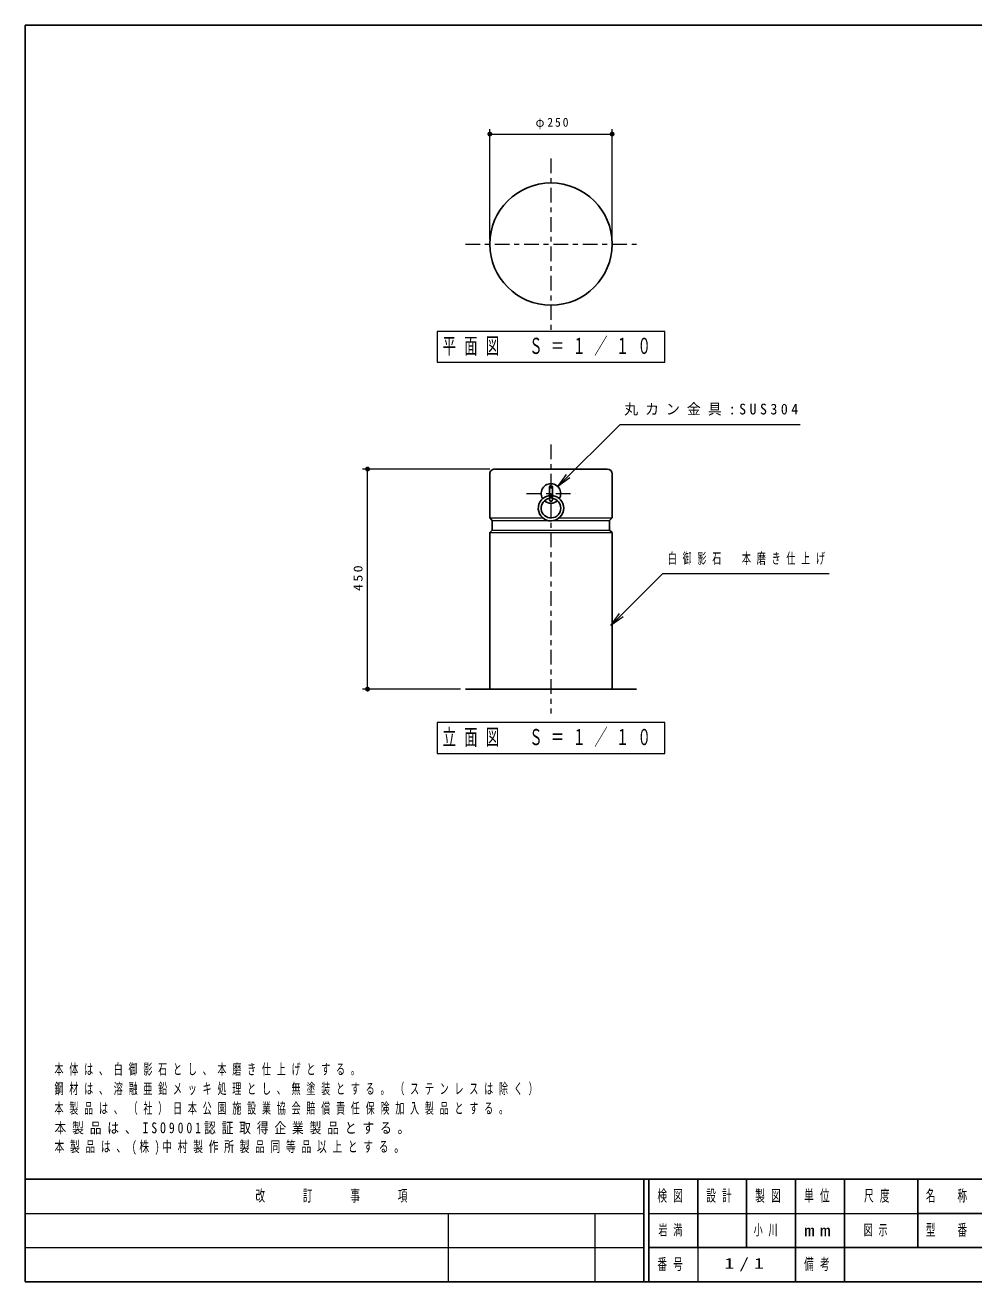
# Model space of a CAD drawing. Units: millimetres on the paper, scale 1:10. Extents: x -365 to 12, y -47 to 257.
# Drawn here: x -365 to -171, y 0 to 257 of the extents above; entities that cross this region are included whole.
import ezdxf

# ---------------------------------------------------------------- set-up
doc = ezdxf.new("R2010")
doc.units = ezdxf.units.MM
doc.linetypes.add('USER2', pattern=[6, 3, -1, 1, -1])
doc.layers.add('LY_1', color=7, linetype='Continuous', lineweight=13)
doc.layers.add('LY_2', color=7, linetype='Continuous', lineweight=13)
doc.styles.add('ＭＳ ゴシック', font='')
doc.styles.get('ＭＳ ゴシック').set_extended_font_data('MS Gothic')

# ---------------------------------------------------------------- blocks, each defined once
blk = doc.blocks.new('filled_dot')
at = {"color": 0, "linetype": 'Continuous', "lineweight": -2, "const_width": 1.25}
blk.add_lwpolyline([(-0.625, 0, 1), (0.625, 0, 1)], format="xyb", close=True, dxfattribs=at)

msp = doc.modelspace()

# ---------------------------------------------------------------- linework, layer by layer
at = {"layer": 'LY_1'}
for p, q in [((-269.994, 213.221), (-269.994, 235.721)), ((-269.994, 234.721), (-244.994, 234.721)), ((-244.994, 213.221), (-244.994, 235.721)), ((-234.244, 194.371), (-280.744, 194.371)), ((-280.744, 194.371), (-280.744, 188.071)), ((-234.244, 188.071), (-234.244, 194.371)), ((-280.744, 188.071), (-234.244, 188.071)), ((-269.994, 166.221), (-295.994, 166.221)), ((-294.994, 121.221), (-294.994, 166.221)), ((-256.08, 162.636), (-254.312, 165.11)), ((-256.08, 162.636), (-253.958, 164.757)), ((-253.605, 164.403), (-256.08, 162.636)), ((-269.994, 156.221), (-259.155, 156.221)), ((-269.494, 155.721), (-258.208, 155.721)), ((-256.78, 155.721), (-245.494, 155.721)), ((-255.833, 156.221), (-244.994, 156.221)), ((-269.994, 153.221), (-244.994, 153.221)), ((-269.494, 153.721), (-245.494, 153.721)), ((-245.238, 134.235), (-243.47, 136.71)), ((-245.238, 134.235), (-243.116, 136.356)), ((-242.763, 136.003), (-245.238, 134.235)), ((-275.994, 121.221), (-295.994, 121.221)), ((-234.244, 114.371), (-280.744, 114.371)), ((-280.744, 114.371), (-280.744, 108.071)), ((-234.244, 108.071), (-234.244, 114.371)), ((-280.744, 108.071), (-234.244, 108.071))]:
    msp.add_line(p, q, dxfattribs=at)
at = {"layer": 'LY_1', "linetype": 'USER2'}
for p, q in [((-257.494, 229.721), (-257.494, 194.721)), ((-274.994, 212.221), (-239.994, 212.221)), ((-257.494, 171.221), (-257.494, 116.221)), ((-262.494, 161.221), (-252.494, 161.221))]:
    msp.add_line(p, q, dxfattribs=at)
at = {"layer": 'LY_1', "color": 3, "lineweight": 25}
for p, q in [((-269.994, 165.221), (-269.994, 156.221)), ((-268.994, 166.221), (-245.994, 166.221)), ((-244.994, 165.221), (-244.994, 156.221)), ((-257.794, 162.521), (-257.794, 159.921)), ((-257.194, 162.521), (-257.194, 159.921)), ((-269.994, 156.221), (-269.494, 155.721)), ((-269.494, 155.721), (-269.494, 153.721)), ((-245.494, 155.721), (-244.994, 156.221)), ((-245.494, 155.721), (-245.494, 153.721)), ((-269.994, 153.221), (-269.494, 153.721)), ((-269.994, 153.221), (-269.994, 121.221)), ((-245.494, 153.721), (-244.994, 153.221)), ((-244.994, 153.221), (-244.994, 121.221))]:
    msp.add_line(p, q, dxfattribs=at)
at = {"layer": 'LY_1', "color": 20, "lineweight": 25}
msp.add_line((-274.994, 121.221), (-239.994, 121.221), dxfattribs=at)
at = {"layer": 'LY_1'}
for points in [[(-256.08, 162.636), (-243.352, 175.363), (-206.527, 175.363)], [(-245.238, 134.235), (-234.631, 144.842), (-200.605, 144.842)]]:
    msp.add_lwpolyline(points, dxfattribs=at)
at = {"layer": 'LY_1', "color": 3, "lineweight": 25}
msp.add_circle((-257.494, 212.221), 12.5, dxfattribs=at)
for centre, radius, start, end in [((-268.994, 165.221), 1, 89.99999, 180), ((-245.994, 165.221), 1, 0, 90), ((-257.494, 161.221), 2, 0, 211.33226), ((-257.494, 162.521), 0.3, 0, 180), ((-257.494, 158.221), 2.6, 96.62581, 0.00001), ((-257.494, 158.221), 2, 98.62693, 0.00001), ((-257.494, 161.221), 2, 228.59038, 311.40962), ((-257.494, 159.921), 0.3, 179.99999, 0.00001), ((-257.494, 158.221), 2.6, 0, 83.37419), ((-257.494, 158.221), 2, 0, 81.37307), ((-257.494, 161.221), 2, 328.66775, 0)]:
    msp.add_arc(centre, radius, start, end, dxfattribs=at)
at = {"layer": 'LY_2', "color": 20, "lineweight": 25}
for p, q in [((0, 257), (-365, 257)), ((-365, 257), (-365, 0)), ((-365, 21), (0, 21)), ((-365, 0), (0, 0))]:
    msp.add_line(p, q, dxfattribs=at)
at = {"layer": 'LY_2', "color": 3, "lineweight": 25}
for p, q in [((-238.5, 21), (-238.5, 0)), ((-237.5, 21), (-237.5, 0)), ((-227.5, 21), (-227.5, 7)), ((-217.5, 21), (-217.5, 7)), ((-207.5, 21), (-207.5, 0)), ((-197.5, 21), (-197.5, 7)), ((-182.5, 21), (-182.5, 7)), ((-182.5, 14), (-70, 14)), ((-237.5, 7), (0, 7)), ((-197.5, 7), (-197.5, 0))]:
    msp.add_line(p, q, dxfattribs=at)
at = {"layer": 'LY_2'}
for p, q in [((-365, 14), (-238.5, 14)), ((-278.5, 14), (-278.5, 0)), ((-248.5, 14), (-248.5, 0)), ((-237.5, 14), (-182.5, 14)), ((-365, 7), (-238.5, 7)), ((-227.5, 7), (-227.5, 0))]:
    msp.add_line(p, q, dxfattribs=at)

# ---------------------------------------------------------------- block references
at = {"layer": 'LY_1', "xscale": 0.4, "yscale": 0.4}
msp.add_blockref('filled_dot', (-269.994, 234.721), dxfattribs=at)
for p, rotation in [((-244.994, 234.721), 180), ((-294.994, 166.221), 270), ((-294.994, 121.221), 90)]:
    msp.add_blockref('filled_dot', p, dxfattribs=dict(at, rotation=rotation))

# ---------------------------------------------------------------- texts
at = {"layer": 'LY_1', "style": 'ＭＳ ゴシック'}
for s, insert, char_height, attachment_point in [('\\T1.33;\\W0.95;φ250', (-257.075, 235.721), 1.833, 8), ('\\T1.64;\\W0.6;平面図\u3000Ｓ＝１／１０', (-257.494, 191.221), 3.299, 5), ('\\T1.5;\\W0.95;丸カン金具:SUS304', (-242.527, 178.363), 2.199, 4), ('\\T1.64;\\W0.6;白御影石\u3000本磨き仕上げ', (-233.605, 147.842), 2.199, 4), ('\\T1.64;\\W0.6;立面図\u3000Ｓ＝１／１０', (-257.494, 111.221), 3.299, 5), ('\\T1.64;\\W0.6;本体は、白御影石とし、本磨き仕上げとする。', (-359, 43.375), 2.199, 4), ('\\T1.64;\\W0.6;鋼材は、溶融亜鉛メッキ処理とし、無塗装とする。（ステンレスは除く）', (-359, 39.375), 2.199, 4), ('\\T1.64;\\W0.6;本製品は、（社）日本公園施設業協会賠償責任保険加入製品とする。', (-359, 35.375), 2.199, 4), ('\\T1.5;\\W0.8;本製品は、ISO9001認証取得企業製品とする。', (-359, 31.375), 2.199, 4), ('\\T1.58;\\W0.65;本製品は、(株)中村製作所製品同等品以上とする。', (-359, 27.375), 2.199, 4), ('\\T1.64;\\W0.6;岩満', (-232.5, 10.5), 2.199, 5), ('\\T1.64;\\W0.6;小川', (-213.025, 10.5), 2.199, 5), ('\\T1.64;\\W0.6;図示', (-190.525, 10.5), 2.199, 5), ('\\T1.5;\\W1.35;1/1', (-217.5, 3.5), 2.199, 5)]:
    msp.add_mtext(s, dxfattribs=dict(at, insert=insert, char_height=char_height, attachment_point=attachment_point))
at = {"layer": 'LY_1', "insert": (-295.994, 144.137), "char_height": 1.833, "attachment_point": 8, "rotation": 90, "style": 'ＭＳ ゴシック'}
msp.add_mtext('\\T1.33;\\W1.15;450', dxfattribs=at)
at = {"layer": 'LY_2', "char_height": 2.346, "attachment_point": 5, "style": 'ＭＳ ゴシック'}
for s, insert in [('\\T1.64;\\W0.6;改\u3000\u3000訂\u3000\u3000事\u3000\u3000項', (-301.75, 17.5)), ('\\T1.64;\\W0.6;検図', (-232.5, 17.5)), ('\\T1.64;\\W0.6;設計', (-222.5, 17.5)), ('\\T1.64;\\W0.6;製図', (-212.5, 17.5)), ('\\T1.64;\\W0.6;単位', (-202.5, 17.5)), ('\\T1.64;\\W0.6;尺度', (-190.25, 17.5)), ('\\T1.64;\\W0.6;名\u3000称', (-176, 17.5)), ('\\T1.5;\\W1.35;mm', (-202.5, 10.5)), ('\\T1.64;\\W0.6;型\u3000番', (-176, 10.5)), ('\\T1.64;\\W0.6;備考', (-202.5, 3.5)), ('\\T1.64;\\W0.6;番号', (-232.5, 3.5))]:
    msp.add_mtext(s, dxfattribs=dict(at, insert=insert))

doc.saveas('drawing.dxf')
